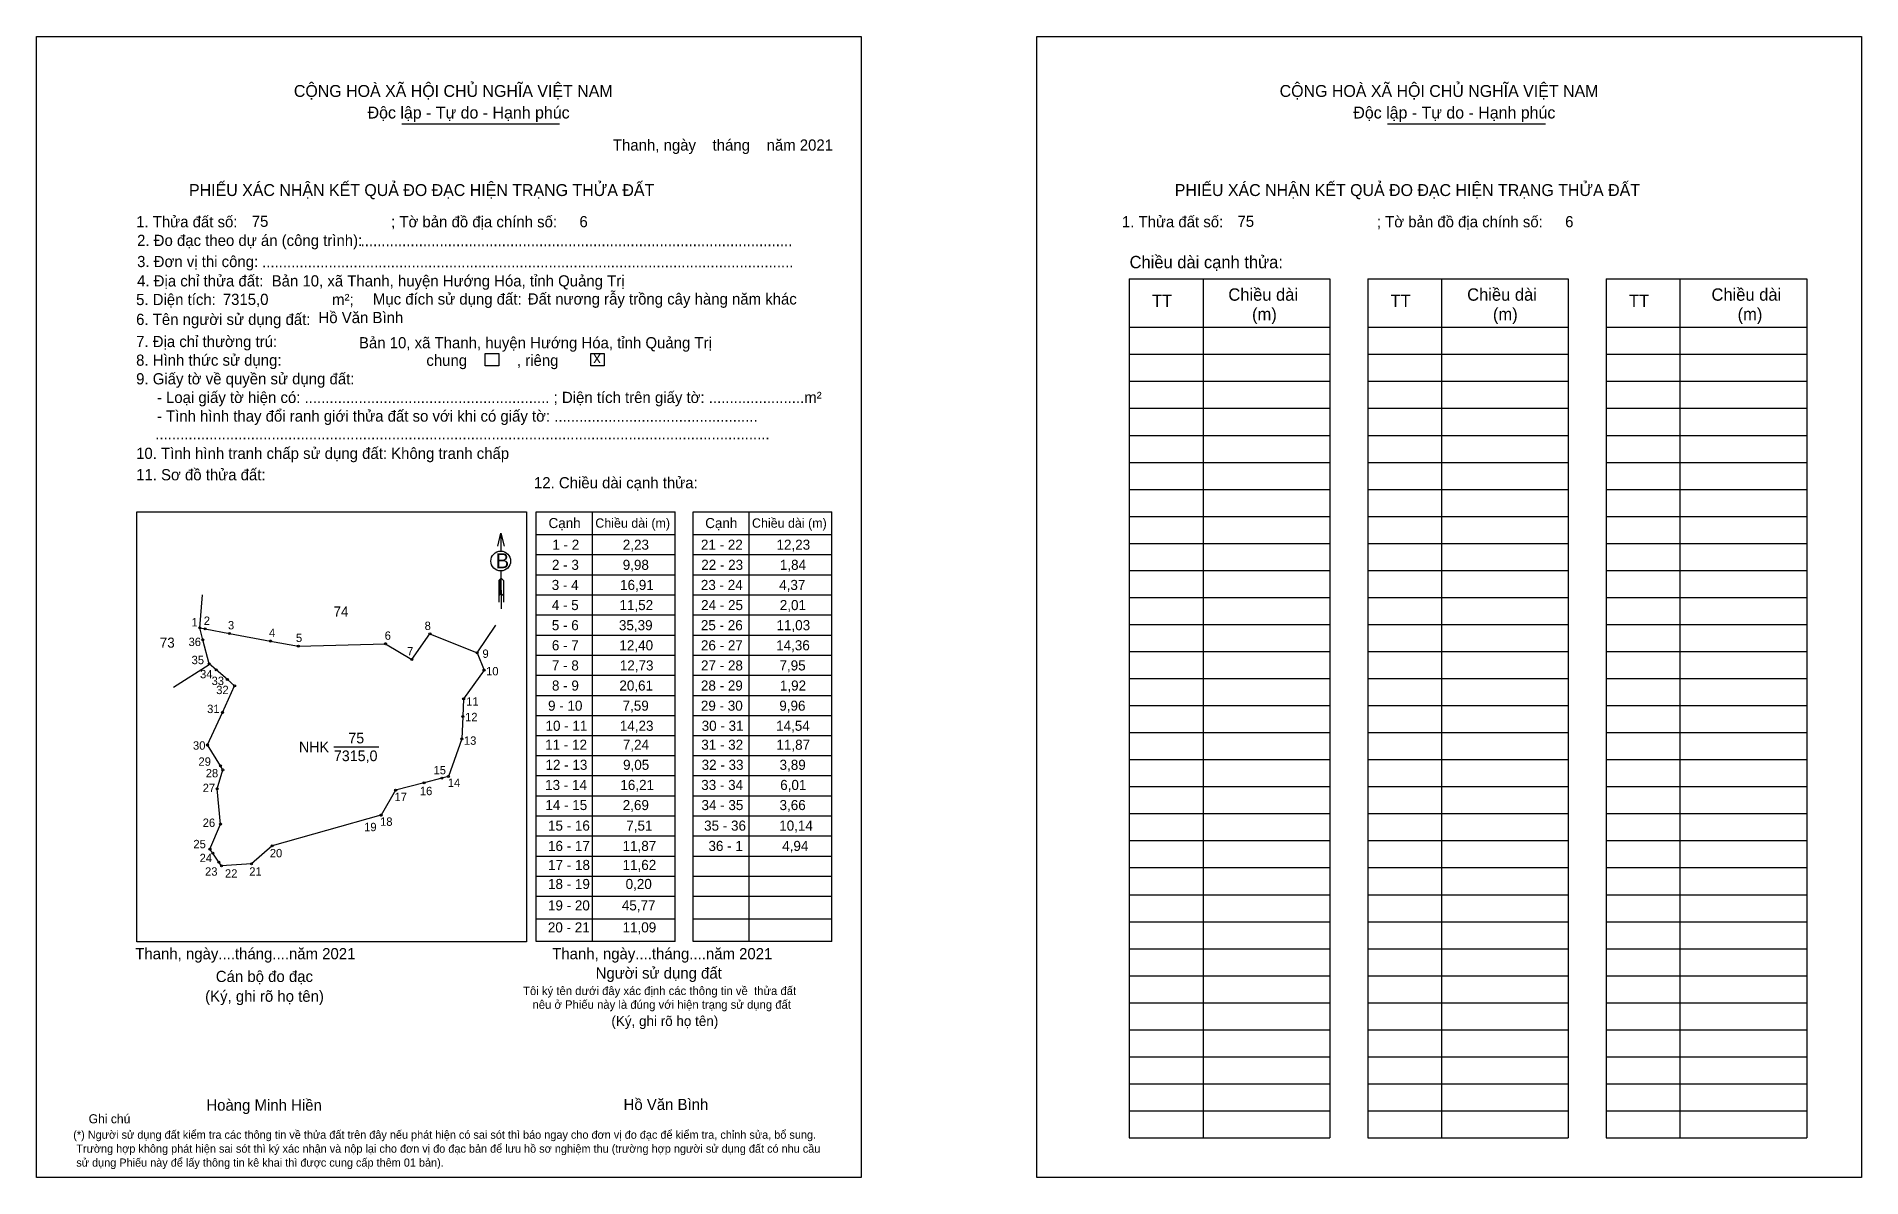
# Model space of a CAD drawing. Extents: x 545103 to 545843, y 1825385 to 1825847.
import ezdxf

# ---------------------------------------------------------------- set-up
doc = ezdxf.new("R2010")
doc.units = 0
for name, color, linetype in [('CanhThua', 7, 'Continuous'), ('kqddKhungInTrang1', 7, 'Continuous'), ('kqddKhungInTrang2', 7, 'Continuous'), ('kqddNoiDung', 7, 'Continuous'), ('kqddTemplate', 7, 'Continuous'), ('MocDinhThua', 7, 'Continuous'), ('NhanDiaChinhThua', 7, 'Continuous'), ('NhanTuCan', 7, 'Continuous'), ('RauThua', 7, 'Continuous'), ('SoHieuDinhThua', 7, 'Continuous')]:
    doc.layers.add(name, color=color, linetype=linetype)

msp = doc.modelspace()

# ---------------------------------------------------------------- linework, layer by layer
at = {"layer": 'CanhThua'}
for p, q in [((545169.07, 1825607.77), (545171.26, 1825607.36)), ((545170.33, 1825602.99), (545169.07, 1825607.77)), ((545172.91, 1825593.18), (545170.33, 1825602.99)), ((545171.26, 1825607.36), (545181.07, 1825605.55)), ((545181.07, 1825605.55), (545197.7, 1825602.47)), ((545197.7, 1825602.47), (545209.03, 1825600.37)), ((545255.03, 1825595), (545262.41, 1825605.38)), ((545262.41, 1825605.38), (545281.54, 1825597.71)), ((545209.03, 1825600.37), (545244.4, 1825601.38)), ((545244.4, 1825601.38), (545255.03, 1825595)), ((545281.54, 1825597.71), (545284.31, 1825590.65)), ((545175.69, 1825590.79), (545172.91, 1825593.18)), ((545180.25, 1825586.88), (545175.69, 1825590.79)), ((545284.31, 1825590.65), (545276.06, 1825579.05)), ((545178.26, 1825573.55), (545183.2, 1825584.35)), ((545183.2, 1825584.35), (545180.25, 1825586.88)), ((545172.22, 1825560.33), (545178.26, 1825573.55)), ((545276.06, 1825579.05), (545275.75, 1825571.82)), ((545275.75, 1825571.82), (545275.36, 1825562.77)), ((545177.43, 1825551.84), (545172.22, 1825560.33)), ((545275.36, 1825562.77), (545269.85, 1825547.53)), ((545178.44, 1825550.21), (545177.43, 1825551.84)), ((545176.15, 1825542.6), (545178.44, 1825550.21)), ((545259.98, 1825544.96), (545248.49, 1825541.98)), ((545267.25, 1825546.85), (545259.98, 1825544.96)), ((545269.85, 1825547.53), (545267.25, 1825546.85)), ((545177.45, 1825528.3), (545176.15, 1825542.6)), ((545248.49, 1825541.98), (545242.62, 1825531.95)), ((545173.21, 1825518.12), (545177.45, 1825528.3)), ((545242.43, 1825531.89), (545198.37, 1825519.49)), ((545242.62, 1825531.95), (545242.43, 1825531.89)), ((545174.34, 1825516.45), (545173.21, 1825518.12)), ((545176.79, 1825512.84), (545174.34, 1825516.45)), ((545198.37, 1825519.49), (545190.02, 1825512.19)), ((545177.83, 1825511.31), (545176.79, 1825512.84)), ((545190.02, 1825512.19), (545177.83, 1825511.31))]:
    msp.add_line(p, q, dxfattribs=at)
at = {"layer": 'kqddKhungInTrang1'}
msp.add_lwpolyline([(545102.87, 1825847.46), (545437.18, 1825847.46), (545437.18, 1825385.06), (545102.87, 1825385.06)], close=True, dxfattribs=at)
at = {"layer": 'kqddKhungInTrang2'}
msp.add_lwpolyline([(545508.5, 1825847.46), (545842.81, 1825847.46), (545842.81, 1825385.06), (545508.5, 1825385.06)], close=True, dxfattribs=at)
at = {"layer": 'kqddTemplate'}
for p, q in [((545250.94, 1825812.07), (545314.97, 1825812.07)), ((545650.62, 1825812.07), (545714.65, 1825812.07)), ((545545.92, 1825749.21), (545627.21, 1825749.21)), ((545545.92, 1825749.21), (545545.92, 1825401.11)), ((545575.84, 1825749.21), (545575.84, 1825401.11)), ((545627.21, 1825749.21), (545627.21, 1825401.11)), ((545642.61, 1825749.21), (545642.61, 1825401.11)), ((545642.61, 1825749.21), (545723.9, 1825749.21)), ((545672.53, 1825749.21), (545672.53, 1825401.11)), ((545723.9, 1825749.21), (545723.9, 1825401.11)), ((545739.3, 1825749.21), (545739.3, 1825401.11)), ((545739.3, 1825749.21), (545820.59, 1825749.21)), ((545769.22, 1825749.21), (545769.22, 1825401.11)), ((545820.59, 1825749.21), (545820.59, 1825401.11)), ((545545.92, 1825729.62), (545627.21, 1825729.62)), ((545642.61, 1825729.62), (545723.9, 1825729.62)), ((545739.3, 1825729.62), (545820.59, 1825729.62)), ((545545.92, 1825718.67), (545627.21, 1825718.67)), ((545642.61, 1825718.67), (545723.9, 1825718.67)), ((545739.3, 1825718.67), (545820.59, 1825718.67)), ((545545.92, 1825707.72), (545627.21, 1825707.72)), ((545642.61, 1825707.72), (545723.9, 1825707.72)), ((545739.3, 1825707.72), (545820.59, 1825707.72)), ((545545.92, 1825696.77), (545627.21, 1825696.77)), ((545642.61, 1825696.77), (545723.9, 1825696.77)), ((545739.3, 1825696.77), (545820.59, 1825696.77)), ((545545.92, 1825685.82), (545627.21, 1825685.82)), ((545642.61, 1825685.82), (545723.9, 1825685.82)), ((545739.3, 1825685.82), (545820.59, 1825685.82)), ((545545.92, 1825674.87), (545627.21, 1825674.87)), ((545642.61, 1825674.87), (545723.9, 1825674.87)), ((545739.3, 1825674.87), (545820.59, 1825674.87)), ((545545.92, 1825663.92), (545627.21, 1825663.92)), ((545642.61, 1825663.92), (545723.9, 1825663.92)), ((545739.3, 1825663.92), (545820.59, 1825663.92)), ((545305.52, 1825654.76), (545361.84, 1825654.76)), ((545305.52, 1825480.75), (545305.52, 1825654.76)), ((545328.17, 1825654.76), (545328.17, 1825480.75)), ((545361.84, 1825480.75), (545361.84, 1825654.76)), ((545369.05, 1825654.76), (545425.37, 1825654.76)), ((545369.05, 1825480.75), (545369.05, 1825654.76)), ((545391.7, 1825654.76), (545391.7, 1825480.75)), ((545425.37, 1825480.75), (545425.37, 1825654.76)), ((545545.92, 1825652.97), (545627.21, 1825652.97)), ((545642.61, 1825652.97), (545723.9, 1825652.97)), ((545739.3, 1825652.97), (545820.59, 1825652.97)), ((545291.17, 1825646.21), (545291.18, 1825638.91)), ((545305.52, 1825645.65), (545361.84, 1825645.65)), ((545369.05, 1825645.65), (545425.37, 1825645.65)), ((545545.92, 1825642.02), (545627.21, 1825642.02)), ((545642.61, 1825642.02), (545723.9, 1825642.02)), ((545739.3, 1825642.02), (545820.59, 1825642.02)), ((545305.52, 1825637.5), (545361.84, 1825637.5)), ((545369.05, 1825637.5), (545425.37, 1825637.5)), ((545291.2, 1825627.93), (545290.26, 1825627.04)), ((545291.2, 1825627.52), (545290.26, 1825626.62)), ((545291.2, 1825627.1), (545290.26, 1825626.2)), ((545290.26, 1825627.04), (545290.26, 1825618.23)), ((545291.2, 1825626.68), (545290.26, 1825625.79)), ((545291.2, 1825626.27), (545290.26, 1825625.37)), ((545291.2, 1825625.85), (545290.26, 1825624.95)), ((545291.2, 1825625.43), (545290.26, 1825624.54)), ((545291.2, 1825625.02), (545290.26, 1825624.12)), ((545291.21, 1825624.6), (545290.26, 1825623.7)), ((545291.19, 1825630.88), (545291.22, 1825615.51)), ((545291.2, 1825627.93), (545292.16, 1825627.04)), ((545292.16, 1825627.04), (545292.16, 1825618.23)), ((545305.52, 1825629.35), (545361.84, 1825629.35)), ((545369.05, 1825629.35), (545425.37, 1825629.35)), ((545545.92, 1825631.07), (545627.21, 1825631.07)), ((545642.61, 1825631.07), (545723.9, 1825631.07)), ((545739.3, 1825631.07), (545820.59, 1825631.07)), ((545291.21, 1825624.18), (545290.26, 1825623.28)), ((545291.21, 1825623.77), (545290.26, 1825622.87)), ((545291.21, 1825623.35), (545290.26, 1825622.45)), ((545291.21, 1825622.93), (545290.26, 1825622.03)), ((545291.21, 1825622.52), (545290.26, 1825621.61)), ((545291.21, 1825622.1), (545290.26, 1825621.2)), ((545291.21, 1825621.68), (545290.26, 1825620.78)), ((545291.21, 1825621.68), (545292.16, 1825620.78)), ((545305.52, 1825621.19), (545361.84, 1825621.19)), ((545369.05, 1825621.19), (545425.37, 1825621.19)), ((545545.92, 1825620.12), (545627.21, 1825620.12)), ((545642.61, 1825620.12), (545723.9, 1825620.12)), ((545739.3, 1825620.12), (545820.59, 1825620.12)), ((545305.52, 1825613.04), (545361.84, 1825613.04)), ((545369.05, 1825613.04), (545425.37, 1825613.04)), ((545305.52, 1825604.88), (545361.84, 1825604.88)), ((545369.05, 1825604.88), (545425.37, 1825604.88)), ((545545.92, 1825609.17), (545627.21, 1825609.17)), ((545642.61, 1825609.17), (545723.9, 1825609.17)), ((545739.3, 1825609.17), (545820.59, 1825609.17)), ((545305.52, 1825596.73), (545361.84, 1825596.73)), ((545369.05, 1825596.73), (545425.37, 1825596.73)), ((545545.92, 1825598.22), (545627.21, 1825598.22)), ((545642.61, 1825598.22), (545723.9, 1825598.22)), ((545739.3, 1825598.22), (545820.59, 1825598.22)), ((545305.52, 1825588.57), (545361.84, 1825588.57)), ((545369.05, 1825588.57), (545425.37, 1825588.57)), ((545305.52, 1825580.42), (545361.84, 1825580.42)), ((545369.05, 1825580.42), (545425.37, 1825580.42)), ((545545.92, 1825587.27), (545627.21, 1825587.27)), ((545642.61, 1825587.27), (545723.9, 1825587.27)), ((545739.3, 1825587.27), (545820.59, 1825587.27)), ((545545.92, 1825576.32), (545627.21, 1825576.32)), ((545642.61, 1825576.32), (545723.9, 1825576.32)), ((545739.3, 1825576.32), (545820.59, 1825576.32)), ((545305.52, 1825572.26), (545361.84, 1825572.26)), ((545369.05, 1825572.26), (545425.37, 1825572.26)), ((545545.92, 1825565.37), (545627.21, 1825565.37)), ((545642.61, 1825565.37), (545723.9, 1825565.37)), ((545739.3, 1825565.37), (545820.59, 1825565.37)), ((545361.84, 1825564.11), (545305.52, 1825564.11)), ((545425.37, 1825564.11), (545369.05, 1825564.11)), ((545361.84, 1825555.96), (545305.52, 1825555.96)), ((545425.37, 1825555.96), (545369.05, 1825555.96)), ((545545.92, 1825554.42), (545627.21, 1825554.42)), ((545642.61, 1825554.42), (545723.9, 1825554.42)), ((545739.3, 1825554.42), (545820.59, 1825554.42)), ((545361.84, 1825547.8), (545305.52, 1825547.8)), ((545425.37, 1825547.8), (545369.05, 1825547.8)), ((545545.92, 1825543.47), (545627.21, 1825543.47)), ((545642.61, 1825543.47), (545723.9, 1825543.47)), ((545739.3, 1825543.47), (545820.59, 1825543.47)), ((545361.84, 1825539.65), (545305.52, 1825539.65)), ((545425.37, 1825539.65), (545369.05, 1825539.65)), ((545361.84, 1825531.49), (545305.52, 1825531.49)), ((545425.37, 1825531.49), (545369.05, 1825531.49)), ((545545.92, 1825532.52), (545627.21, 1825532.52)), ((545642.61, 1825532.52), (545723.9, 1825532.52)), ((545739.3, 1825532.52), (545820.59, 1825532.52)), ((545361.84, 1825523.34), (545305.52, 1825523.34)), ((545425.37, 1825523.34), (545369.05, 1825523.34)), ((545545.92, 1825521.57), (545627.21, 1825521.57)), ((545642.61, 1825521.57), (545723.9, 1825521.57)), ((545739.3, 1825521.57), (545820.59, 1825521.57)), ((545361.84, 1825515.18), (545305.52, 1825515.18)), ((545425.37, 1825515.18), (545369.05, 1825515.18)), ((545361.84, 1825507.03), (545305.52, 1825507.03)), ((545425.37, 1825507.03), (545369.05, 1825507.03)), ((545545.92, 1825510.62), (545627.21, 1825510.62)), ((545642.61, 1825510.62), (545723.9, 1825510.62)), ((545739.3, 1825510.62), (545820.59, 1825510.62)), ((545361.84, 1825498.87), (545305.52, 1825498.87)), ((545425.37, 1825498.87), (545369.05, 1825498.87)), ((545545.92, 1825499.67), (545627.21, 1825499.67)), ((545642.61, 1825499.67), (545723.9, 1825499.67)), ((545739.3, 1825499.67), (545820.59, 1825499.67)), ((545361.84, 1825489.81), (545305.52, 1825489.81)), ((545425.37, 1825489.81), (545369.05, 1825489.81)), ((545545.92, 1825488.72), (545627.21, 1825488.72)), ((545642.61, 1825488.72), (545723.9, 1825488.72)), ((545739.3, 1825488.71), (545820.59, 1825488.71)), ((545361.84, 1825480.75), (545305.52, 1825480.75)), ((545425.37, 1825480.75), (545369.05, 1825480.75)), ((545545.92, 1825477.77), (545627.21, 1825477.77)), ((545642.61, 1825477.77), (545723.9, 1825477.77)), ((545739.3, 1825477.76), (545820.59, 1825477.76)), ((545545.92, 1825466.82), (545627.21, 1825466.82)), ((545642.61, 1825466.81), (545723.9, 1825466.81)), ((545739.3, 1825466.81), (545820.59, 1825466.81)), ((545545.92, 1825455.86), (545627.21, 1825455.86)), ((545642.61, 1825455.86), (545723.9, 1825455.86)), ((545739.3, 1825455.86), (545820.59, 1825455.86)), ((545545.92, 1825444.91), (545627.21, 1825444.91)), ((545642.61, 1825444.91), (545723.9, 1825444.91)), ((545739.3, 1825444.91), (545820.59, 1825444.91)), ((545545.92, 1825433.96), (545627.21, 1825433.96)), ((545642.61, 1825433.96), (545723.9, 1825433.96)), ((545739.3, 1825433.96), (545820.59, 1825433.96)), ((545545.92, 1825423.01), (545627.21, 1825423.01)), ((545642.61, 1825423.01), (545723.9, 1825423.01)), ((545739.3, 1825423.01), (545820.59, 1825423.01)), ((545545.92, 1825412.06), (545627.21, 1825412.06)), ((545642.61, 1825412.06), (545723.9, 1825412.06)), ((545739.3, 1825412.06), (545820.59, 1825412.06)), ((545545.92, 1825401.11), (545627.21, 1825401.11)), ((545642.61, 1825401.11), (545723.9, 1825401.11)), ((545739.3, 1825401.11), (545820.59, 1825401.11))]:
    msp.add_line(p, q, dxfattribs=at)
for points in [[(545284.83, 1825719.03), (545290.27, 1825719.03), (545290.27, 1825713.96), (545284.83, 1825713.96)], [(545327.61, 1825719.03), (545333.05, 1825719.03), (545333.05, 1825713.96), (545327.61, 1825713.96)], [(545143.54, 1825654.76), (545301.51, 1825654.76), (545301.51, 1825480.6), (545143.54, 1825480.6)]]:
    msp.add_lwpolyline(points, close=True, dxfattribs=at)
msp.add_lwpolyline([(545289.86, 1825640.92), (545291.17, 1825646.21), (545292.5, 1825640.93)], dxfattribs=at)
msp.add_circle((545291.09, 1825634.89), 4.01, dxfattribs=at)
at = {"layer": 'MocDinhThua'}
for centre in [(545169.07, 1825607.77), (545170.33, 1825602.99), (545171.26, 1825607.36), (545181.07, 1825605.55), (545197.7, 1825602.47), (545262.41, 1825605.38), (545209.03, 1825600.37), (545244.4, 1825601.38), (545255.03, 1825595), (545281.54, 1825597.71), (545172.91, 1825593.18), (545175.69, 1825590.79), (545284.31, 1825590.65), (545180.25, 1825586.88), (545183.2, 1825584.35), (545178.26, 1825573.55), (545276.06, 1825579.05), (545275.75, 1825571.82), (545172.22, 1825560.33), (545275.36, 1825562.77), (545177.43, 1825551.84), (545178.44, 1825550.21), (545176.15, 1825542.6), (545259.98, 1825544.96), (545267.25, 1825546.85), (545269.85, 1825547.53), (545248.49, 1825541.98), (545177.45, 1825528.3), (545242.43, 1825531.89), (545242.62, 1825531.95), (545173.21, 1825518.12), (545174.34, 1825516.45), (545198.37, 1825519.49), (545176.79, 1825512.84), (545177.83, 1825511.31), (545190.02, 1825512.19)]:
    msp.add_circle(centre, 0.407, dxfattribs=at)
at = {"layer": 'NhanDiaChinhThua'}
msp.add_line((545223.45, 1825559.54), (545241.61, 1825559.54), dxfattribs=at)
at = {"layer": 'RauThua'}
for p, q in [((545169.07, 1825607.77), (545170.2, 1825621.22)), ((545281.54, 1825597.71), (545289.14, 1825608.93)), ((545172.93, 1825592.83), (545158.38, 1825583.67)), ((545172.91, 1825593.18), (545172.93, 1825592.83))]:
    msp.add_line(p, q, dxfattribs=at)

# ---------------------------------------------------------------- texts
at = {"layer": 'kqddNoiDung'}
for s, height, p in [('Thanh, ngày    tháng    năm 2021  ', 4.5303, (545336.57, 1825801.21)), ('75', 4.53, (545190.14, 1825770.3)), ('6', 4.53, (545323, 1825770.16)), ('75', 4.53, (545589.81, 1825770.3)), ('6', 4.53, (545722.67, 1825770.16)), ('........................................................................................................', 4.53026, (545234.28, 1825762.49)), ('................................................................................................................................', 4.53026, (545194.33, 1825753.91)), ('7315,0', 4.53, (545178.4, 1825738.67)), ('Đất nương rẫy trồng cây hàng năm khác', 4.5303, (545302.07, 1825738.84)), ('Hồ Văn Bình', 4.5303, (545217.2, 1825731.3)), ('Bản 10, xã Thanh, huyện Hướng Hóa, tỉnh Quảng Trị', 4.5303, (545233.62, 1825721.09)), ('x', 4.53, (545328.62, 1825715.14)), ('1 - 2', 4.077, (545312.02, 1825639.47)), ('2,23', 4.077, (545340.59, 1825639.47)), ('21 - 22', 4.077, (545372.26, 1825639.47)), ('12,23', 4.077, (545402.9, 1825639.47)), ('2 - 3', 4.077, (545311.86, 1825631.31)), ('9,98', 4.077, (545340.56, 1825631.31)), ('22 - 23', 4.077, (545372.38, 1825631.31)), ('1,84', 4.077, (545404.26, 1825631.31)), ('3 - 4', 4.077, (545311.77, 1825623.16)), ('16,91', 4.077, (545339.49, 1825623.16)), ('23 - 24', 4.077, (545372.23, 1825623.16)), ('4,37', 4.077, (545403.99, 1825623.16)), ('4 - 5', 4.077, (545311.79, 1825615)), ('11,52', 4.077, (545339.24, 1825615)), ('24 - 25', 4.077, (545372.33, 1825615)), ('2,01', 4.077, (545404.24, 1825615)), ('5 - 6', 4.077, (545311.8, 1825606.85)), ('35,39', 4.077, (545339.02, 1825606.85)), ('25 - 26', 4.077, (545372.25, 1825606.85)), ('11,03', 4.077, (545402.9, 1825606.85)), ('6 - 7', 4.077, (545311.81, 1825598.7)), ('12,40', 4.077, (545339.22, 1825598.7)), ('26 - 27', 4.077, (545372.27, 1825598.7)), ('14,36', 4.077, (545402.76, 1825598.7)), ('7 - 8', 4.077, (545311.83, 1825590.54)), ('12,73', 4.077, (545339.37, 1825590.54)), ('27 - 28', 4.077, (545372.3, 1825590.54)), ('7,95', 4.077, (545404.11, 1825590.54)), ('8 - 9', 4.077, (545311.86, 1825582.39)), ('20,61', 4.077, (545339.2, 1825582.39)), ('28 - 29', 4.077, (545372.26, 1825582.39)), ('1,92', 4.077, (545404.28, 1825582.39)), ('9 - 10', 4.077, (545310.27, 1825574.23)), ('7,59', 4.077, (545340.51, 1825574.23)), ('29 - 30', 4.077, (545372.24, 1825574.23)), ('9,96', 4.077, (545404.04, 1825574.23)), ('10 - 11', 4.077, (545309.25, 1825566.08)), ('14,23', 4.077, (545339.37, 1825566.08)), ('30 - 31', 4.077, (545372.56, 1825566.08)), ('14,54', 4.077, (545402.75, 1825566.08)), ('11 - 12', 4.077, (545309.11, 1825558.41)), ('7,24', 4.077, (545340.59, 1825558.41)), ('31 - 32', 4.077, (545372.41, 1825558.41)), ('11,87', 4.077, (545402.88, 1825558.41)), ('12 - 13', 4.077, (545309.24, 1825550.26)), ('9,05', 4.077, (545340.69, 1825550.26)), ('32 - 33', 4.077, (545372.54, 1825550.26)), ('3,89', 4.077, (545404.15, 1825550.26)), ('13 - 14', 4.077, (545309.09, 1825542.1)), ('16,21', 4.077, (545339.59, 1825542.1)), ('33 - 34', 4.077, (545372.39, 1825542.1)), ('6,01', 4.077, (545404.4, 1825542.1)), ('14 - 15', 4.077, (545309.18, 1825533.95)), ('2,69', 4.077, (545340.56, 1825533.95)), ('34 - 35', 4.077, (545372.49, 1825533.95)), ('3,66', 4.077, (545404.14, 1825533.95)), ('15 - 16', 4.077, (545310.25, 1825525.62)), ('7,51', 4.077, (545342, 1825525.62)), ('35 - 36', 4.077, (545373.55, 1825525.62)), ('10,14', 4.077, (545404, 1825525.62)), ('16 - 17', 4.077, (545310.26, 1825517.39)), ('11,87', 4.077, (545340.5, 1825517.39)), ('36 - 1', 4.077, (545375.31, 1825517.39)), ('4,94', 4.077, (545405.2, 1825517.39)), ('17 - 18', 4.077, (545310.3, 1825509.68)), ('11,62', 4.077, (545340.49, 1825509.68)), ('18 - 19', 4.077, (545310.26, 1825501.97)), ('0,20', 4.077, (545341.73, 1825501.97)), ('19 - 20', 4.077, (545310.24, 1825493.29)), ('45,77', 4.077, (545340.19, 1825493.29)), ('20 - 21', 4.077, (545310.21, 1825484.38)), ('11,09', 4.077, (545340.49, 1825484.38)), ('Thanh, ngày....tháng....năm 2021', 4.5303, (545142.92, 1825473.49)), ('Thanh, ngày....tháng....năm 2021', 4.5303, (545311.97, 1825473.49)), ('Hồ Văn Bình', 4.5303, (545340.9, 1825412.39))]:
    msp.add_text(s, height=height, dxfattribs=at).set_placement(p)
at = {"layer": 'kqddTemplate'}
for s, height, p in [('CỘNG HOÀ XÃ HỘI CHỦ NGHĨA VIỆT NAM', 4.8323, (545207.22, 1825822.97)), ('CỘNG HOÀ XÃ HỘI CHỦ NGHĨA VIỆT NAM', 4.8323, (545606.9, 1825822.97)), ('Độc lập - Tự do - Hạnh phúc', 4.8323, (545237.11, 1825814.23)), ('Độc lập - Tự do - Hạnh phúc', 4.8323, (545636.78, 1825814.23)), ('PHIẾU XÁC NHẬN KẾT QUẢ ĐO ĐẠC HIỆN TRẠNG THỬA ĐẤT', 4.8323, (545164.71, 1825782.81)), ('PHIẾU XÁC NHẬN KẾT QUẢ ĐO ĐẠC HIỆN TRẠNG THỬA ĐẤT', 4.8323, (545564.38, 1825782.81)), ('1. Thửa đất số:                                     ; Tờ bản đồ địa chính số:', 4.5303, (545143.26, 1825770.12)), ('1. Thửa đất số:                                     ; Tờ bản đồ địa chính số:', 4.5303, (545542.94, 1825770.12)), ('2. Đo đạc theo dự án (công trình): ', 4.5303, (545143.66, 1825762.57)), ('3. Đơn vị thi công: ', 4.5303, (545143.66, 1825754)), ('Chiều dài cạnh thửa:', 5.0059, (545546.06, 1825753.54)), ('4. Địa chỉ thửa đất:  Bản 10, xã Thanh, huyện Hướng Hóa, tỉnh Quảng Trị', 4.5303, (545143.66, 1825746.16)), ('5. Diện tích:                            m²; ', 4.5303, (545143.26, 1825738.61)), ('Mục đích sử dụng đất:', 4.5303, (545239.27, 1825738.8)), ('TT', 5.006, (545555.16, 1825737.79)), ('Chiều dài', 5.006, (545586.1, 1825740.38)), ('TT', 5.006, (545651.85, 1825737.79)), ('Chiều dài', 5.006, (545682.93, 1825740.38)), ('TT', 5.006, (545748.54, 1825737.79)), ('Chiều dài', 5.006, (545781.99, 1825740.38)), ('6. Tên người sử dụng đất:', 4.5303, (545143.26, 1825730.56)), ('(m)', 5.006, (545595.71, 1825732.42)), ('(m)', 5.006, (545693.38, 1825732.42)), ('(m)', 5.006, (545792.59, 1825732.41)), ('7. Địa chỉ thường trú:', 4.5303, (545143.26, 1825721.58)), ('8. Hình thức sử dụng:', 4.5303, (545143.26, 1825714.03)), ('chung            , riêng', 4.5303, (545260.95, 1825713.98)), ('9. Giấy tờ về quyền sử dụng đất:', 4.5303, (545143.26, 1825706.48)), ('     - Loại giấy tờ hiện có: ........................................................... ; Diện tích trên giấy tờ: .......................m²', 4.53026, (545143.26, 1825698.93)), ('     - Tình hình thay đổi ranh giới thửa đất so với khi có giấy tờ: .................................................', 4.53026, (545143.26, 1825691.38)), ('....................................................................................................................................................', 4.53026, (545151.01, 1825684.21)), ('10. Tình hình tranh chấp sử dụng đất: Không tranh chấp', 4.5303, (545143.26, 1825676.27)), ('11. Sơ đồ thửa đất:', 4.5303, (545143.26, 1825667.6)), ('12. Chiều dài cạnh thửa:', 4.5303, (545304.57, 1825664.35)), ('Cạnh', 4.077, (545310.47, 1825648.24)), ('Chiều dài (m)', 3.7752, (545329.44, 1825648.38)), ('Cạnh', 4.077, (545374, 1825648.24)), ('Chiều dài (m)', 3.7752, (545392.97, 1825648.38)), ('B', 6.04, (545289.1, 1825631.98)), ('Cán bộ đo đạc', 4.5303, (545175.56, 1825464.28)), ('Người sử dụng đất', 4.5303, (545329.58, 1825465.64)), ('Tôi ký tên dưới đây xác định các thông tin về  thửa đất ', 3.4249, (545300.15, 1825459)), ('(Ký, ghi rõ họ tên)', 4.5303, (545171.24, 1825456.27)), ('nêu ở Phiếu này là đúng với hiện trạng sử dụng đất', 3.4249, (545303.97, 1825453.43)), ('(Ký, ghi rõ họ tên)', 4.0772, (545335.96, 1825446.44)), ('Ghi chú', 3.67, (545124.01, 1825407.01)), ('Hoàng Minh Hiền', 4.5303, (545171.74, 1825412.13)), ('(*) Người sử dụng đất kiểm tra các thông tin về thửa đất trên đây nếu phát hiện có sai sót thì báo ngay cho đơn vị đo đạc để kiểm tra, chỉnh sửa, bổ sung.', 3.30256, (545117.77, 1825400.75)), (' Trường hợp không phát hiện sai sót thì ký xác nhận và nộp lại cho đơn vị đo đạc bản để lưu hồ sơ nghiệm thu (trường hợp người sử dụng đất có nhu cầu', 3.30256, (545117.77, 1825395.1)), (' sử dụng Phiếu này để lấy thông tin kê khai thì được cung cấp thêm 01 bản).', 3.3026, (545117.77, 1825389.45))]:
    msp.add_text(s, height=height, dxfattribs=at).set_placement(p)
at = {"layer": 'NhanDiaChinhThua'}
for s, p in [('75', (545229.3, 1825560.98)), ('NHK', (545209.28, 1825557.38)), ('7315,0', (545223.45, 1825553.78))]:
    msp.add_text(s, height=4.32, dxfattribs=at).set_placement(p)
at = {"layer": 'NhanTuCan'}
for s, p in [('74', (545223.3, 1825612.4)), ('73', (545152.85, 1825599.78))]:
    msp.add_text(s, height=4.07, dxfattribs=at).set_placement(p)
at = {"layer": 'SoHieuDinhThua'}
for s, height, p in [('1', 3.39, (545165.7, 1825608.38)), ('2', 3.39, (545170.69, 1825609)), ('3', 3.39, (545180.48, 1825607.19)), ('8', 3.39, (545260.24, 1825606.94)), ('36', 3.392, (545164.52, 1825600.43)), ('4', 3.39, (545197.12, 1825604.11)), ('5', 3.39, (545208.06, 1825602.06)), ('6', 3.39, (545244.05, 1825602.97)), ('35', 3.392, (545165.75, 1825593.09)), ('7', 3.39, (545253.13, 1825596.63)), ('9', 3.39, (545283.69, 1825595.64)), ('34', 3.392, (545169.18, 1825587.36)), ('33', 3.392, (545173.85, 1825584.63)), ('10', 3.392, (545285.15, 1825588.54)), ('32', 3.392, (545175.72, 1825580.96)), ('31', 3.392, (545172.05, 1825573.27)), ('12', 3.392, (545276.63, 1825569.97)), ('11', 3.392, (545277.07, 1825576.25)), ('30', 3.392, (545166.31, 1825558.43)), ('13', 3.392, (545276.16, 1825560.42)), ('29', 3.392, (545168.53, 1825551.92)), ('28', 3.392, (545171.49, 1825547.21)), ('15', 3.392, (545263.85, 1825548.44)), ('27', 3.392, (545170.25, 1825541.25)), ('16', 3.392, (545258.31, 1825539.99)), ('14', 3.392, (545269.62, 1825543.33)), ('17', 3.392, (545248.01, 1825537.58)), ('26', 3.392, (545170.25, 1825527.12)), ('19', 3.392, (545235.69, 1825525.4)), ('18', 3.392, (545242.17, 1825527.57)), ('25', 3.392, (545166.48, 1825518.48)), ('24', 3.392, (545169.01, 1825512.85)), ('20', 3.392, (545197.46, 1825514.81)), ('23', 3.392, (545171.19, 1825507.37)), ('22', 3.392, (545179.28, 1825506.57)), ('21', 3.392, (545189.13, 1825507.36))]:
    msp.add_text(s, height=height, dxfattribs=at).set_placement(p)

doc.saveas('drawing.dxf')
